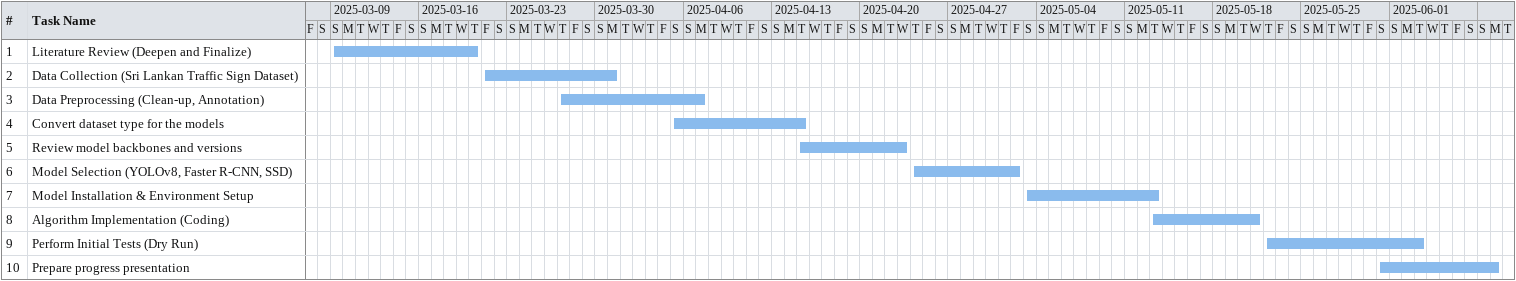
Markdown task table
| ID | Task | Start | Finish |
|---|---|---|---|
| 1 | Literature Review (Deepen and Finalize) | 2025-03-09 | 2025-03-20 |
| 2 | Data Collection (Sri Lankan Traffic Sign Dataset) | 2025-03-21 | 2025-03-31 |
| 3 | Data Preprocessing (Clean-up, Annotation) | 2025-03-27 | 2025-04-07 |
| 4 | Convert dataset type for the models | 2025-04-05 | 2025-04-15 |
| 5 | Review model backbones and versions | 2025-04-15 | 2025-04-23 |
| 6 | Model Selection (YOLOv8, Faster R-CNN, SSD) | 2025-04-24 | 2025-05-02 |
| 7 | Model Installation & Environment Setup | 2025-05-03 | 2025-05-13 |
| 8 | Algorithm Implementation (Coding) | 2025-05-13 | 2025-05-21 |
| 9 | Perform Initial Tests (Dry Run) | 2025-05-22 | 2025-06-03 |
| 10 | Prepare progress presentation | 2025-05-31 | 2025-06-09 |
